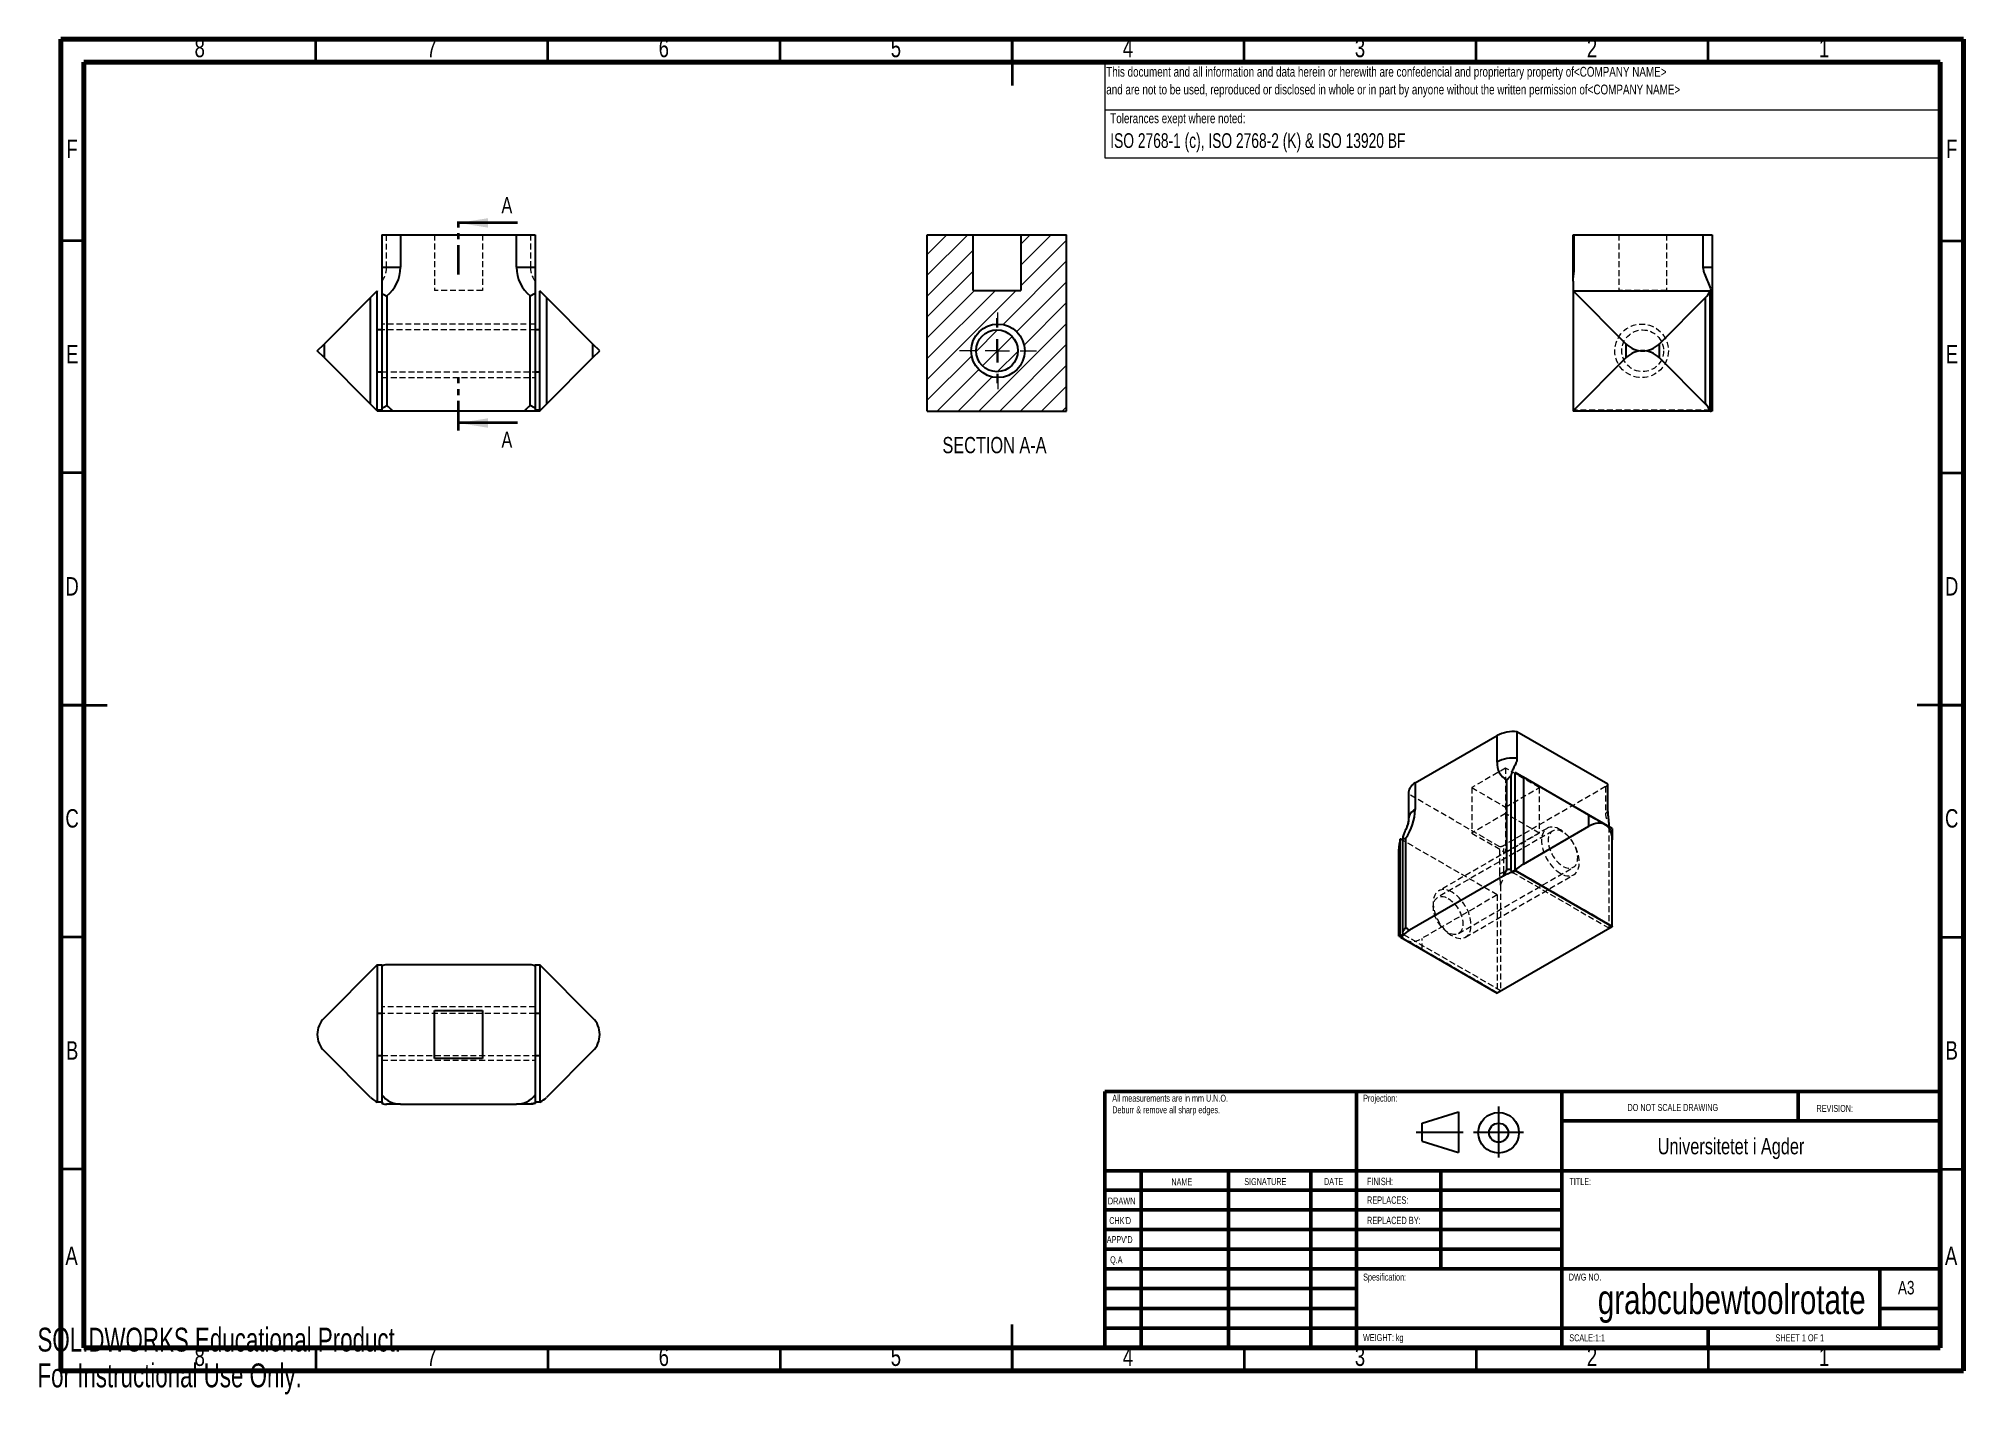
# Model space of a CAD drawing. Header units: millimetres. Extents: x 0 to 415, y 0 to 292.
import ezdxf

# ---------------------------------------------------------------- set-up
doc = ezdxf.new("R2010")
doc.units = ezdxf.units.MM
for name, pattern in [('CENTERX2', [20.32, 12.7, -2.54, 2.54, -2.54]), ('HIDDEN', [1.905, 1.27, -0.635]), ('PHANTOM', [12.7, 6.35, -1.27, 1.27, -1.27, 1.27, -1.27])]:
    doc.linetypes.add(name, pattern=pattern)
doc.layers.add('FORMAT', color=7, linetype='Continuous')
doc.styles.add('SLDTEXTSTYLE0', font='TXT', dxfattribs={"width": 0.686449})
doc.styles.add('SLDTEXTSTYLE1', font='TXT', dxfattribs={"width": 0.75})
doc.styles.add('SLDTEXTSTYLE2', font='TXT', dxfattribs={"width": 0.6875})
doc.styles.add('SLDTEXTSTYLE3', font='TXT', dxfattribs={"width": 0.7})

# ---------------------------------------------------------------- blocks, each defined once
blk = doc.blocks.new('SW_CENTERMARKSYMBOL_0')
at = {"color": 0, "linetype": 'Continuous', "lineweight": 18}
for p, q in [((0, 5), (0, 7)), ((-5, 0), (-7, 0)), ((0, 0), (-2.5, 0)), ((0, 0), (0, 2.5)), ((0, 0), (0, -2.5)), ((0, 0), (2.5, 0)), ((5, 0), (7, 0)), ((0, -5), (0, -7))]:
    blk.add_line(p, q, dxfattribs=at)
blk = doc.blocks.new('SW_CENTERMARKSYMBOL_1')
at = {"color": 0, "linetype": 'Continuous', "lineweight": 18}
for p, q in [((0, 5), (0, 8.27)), ((-5, 0), (-8.27, 0)), ((0, 0), (-2.5, 0)), ((0, 0), (0, 2.5)), ((0, 0), (0, -2.5)), ((0, 0), (2.5, 0)), ((5, 0), (8.27, 0)), ((0, -5), (0, -8.27))]:
    blk.add_line(p, q, dxfattribs=at)

msp = doc.modelspace()

# ---------------------------------------------------------------- hatches: boundary and pattern name
at = {"linetype": 'Continuous', "lineweight": 18}
h = msp.add_hatch(dxfattribs=at)
h.set_pattern_fill('ANSI31', style=0)
h.paths.add_polyline_path([(191.73, 249.83), (191.73, 211.83), (221.73, 211.83), (221.73, 249.83), (211.88, 249.83), (211.88, 237.83), (201.58, 237.83), (201.58, 249.83)], flags=0)
edge = h.paths.add_edge_path(flags=0)
edge.add_arc((206.96, 224.83), 5.77, 0, 360)
h = msp.add_hatch(dxfattribs=at)
h.set_pattern_fill('ANSI31', style=0)
edge = h.paths.add_edge_path(flags=0)
edge.add_arc((206.73, 224.83), 4.5, 0, 360)

# ---------------------------------------------------------------- linework, layer by layer
at = {"color": 7, "linetype": 'Continuous', "lineweight": 70}
for p, q in [((5, 5), (5, 292)), ((5, 292), (415, 292)), ((415, 292), (415, 5)), ((10, 10), (10, 287)), ((10, 287), (410, 287)), ((410, 287), (410, 10)), ((410, 10), (10, 10)), ((415, 5), (5, 5))]:
    msp.add_line(p, q, dxfattribs=at)
at = {"color": 7, "linetype": 'Continuous', "lineweight": 35}
for p, q in [((60, 287), (60, 292)), ((110, 287), (110, 292)), ((160, 287), (160, 292)), ((210, 292), (210, 282)), ((210, 287), (210, 292)), ((260, 287), (260, 292)), ((310, 287), (310, 292)), ((360, 287), (360, 292)), ((103.42, 252.39), (90.72, 252.39)), ((10, 248.5), (5, 248.5)), ((410, 248.5), (415, 248.5)), ((103.42, 209.27), (90.72, 209.27)), ((10, 198.5), (5, 198.5)), ((410, 198.5), (415, 198.5)), ((5, 148.5), (15, 148.5)), ((10, 148.5), (5, 148.5)), ((415, 148.5), (405, 148.5)), ((410, 148.5), (415, 148.5)), ((10, 98.5), (5, 98.5)), ((410, 98.5), (415, 98.5)), ((10, 48.5), (5, 48.5)), ((410, 48.5), (415, 48.5)), ((210, 5), (210, 15)), ((60, 10), (60, 5)), ((110, 10), (110, 5)), ((160, 10), (160, 5)), ((210, 10), (210, 5)), ((260, 10), (260, 5)), ((310, 10), (310, 5)), ((360, 10), (360, 5))]:
    msp.add_line(p, q, dxfattribs=at)
at = {"color": 7, "linetype": 'Continuous', "lineweight": 18}
for p, q in [((229.98, 287), (229.98, 266.44)), ((410, 287), (230.49, 287)), ((410, 287), (410, 262)), ((229.98, 276.72), (410, 276.72)), ((229.98, 266.44), (410, 266.44)), ((410, 262), (410, 266.44)), ((410, 262), (410, 254))]:
    msp.add_line(p, q, dxfattribs=at)
at = {"color": 7, "linetype": 'PHANTOM', "lineweight": 35}
for p, q in [((90.72, 241.27), (90.72, 253.97)), ((90.72, 207.68), (90.72, 220.38))]:
    msp.add_line(p, q, dxfattribs=at)
at = {"color": 7, "linetype": 'Continuous', "lineweight": 25}
for p, q in [((74.22, 249.83), (78.22, 249.83)), ((74.22, 249.83), (74.22, 242.83)), ((78.22, 249.83), (78.22, 242.83)), ((78.22, 249.83), (103.22, 249.83)), ((103.22, 242.83), (103.22, 249.83)), ((103.22, 249.83), (107.22, 249.83)), ((107.22, 249.83), (107.22, 242.83)), ((191.73, 211.83), (191.73, 249.83)), ((191.73, 249.83), (201.58, 249.83)), ((201.58, 237.83), (201.58, 249.83)), ((201.58, 249.83), (211.88, 249.83)), ((211.88, 249.83), (211.88, 237.83)), ((211.88, 249.83), (221.73, 249.83)), ((221.73, 211.83), (221.73, 249.83)), ((330.87, 249.83), (331.14, 249.83)), ((330.87, 242.83), (330.87, 249.83)), ((331.14, 242.83), (331.14, 249.83)), ((331.14, 249.83), (358.87, 249.83)), ((358.87, 249.83), (358.87, 242.83)), ((358.87, 249.83), (360.87, 249.83)), ((360.87, 249.83), (360.87, 242.83)), ((74.22, 242.83), (78.22, 242.83)), ((103.22, 242.83), (107.22, 242.83)), ((330.87, 242.83), (331.14, 242.83)), ((330.87, 239.83), (330.87, 242.83)), ((358.87, 242.83), (360.87, 242.83)), ((360.87, 242.83), (360.87, 236.64)), ((71.75, 236.29), (73.19, 237.73)), ((73.22, 211.94), (73.22, 237.71)), ((74.22, 237.17), (74.22, 212.48)), ((75.29, 236.64), (75.29, 213.01)), ((106.15, 213.01), (106.15, 236.64)), ((107.22, 237.17), (107.22, 212.48)), ((108.22, 211.94), (108.22, 237.71)), ((109.68, 236.29), (108.25, 237.73)), ((201.58, 237.83), (211.88, 237.83)), ((330.87, 239.83), (330.87, 237.75)), ((330.87, 237.75), (342.33, 226.29)), ((330.87, 237.75), (360.4, 237.75)), ((330.87, 237.75), (330.87, 212.03)), ((360.42, 211.94), (360.42, 237.71)), ((360.75, 237.17), (360.75, 212.48)), ((360.87, 236.64), (360.87, 213.01)), ((71.75, 236.29), (61.75, 226.29)), ((71.75, 213.36), (71.75, 236.29)), ((109.68, 236.29), (109.68, 213.36)), ((119.68, 226.29), (109.68, 236.29)), ((359.4, 236.29), (349.4, 226.29)), ((359.4, 213.36), (359.4, 236.29)), ((74.22, 229.33), (73.22, 229.33)), ((108.22, 229.33), (107.22, 229.33)), ((60.29, 224.83), (61.75, 226.29)), ((61.75, 223.36), (60.29, 224.83)), ((61.75, 226.29), (61.75, 223.36)), ((119.68, 223.36), (119.68, 226.29)), ((121.15, 224.83), (119.68, 226.29)), ((119.68, 223.36), (121.15, 224.83)), ((342.33, 223.36), (342.33, 226.29)), ((349.4, 226.29), (349.4, 223.36)), ((61.75, 223.36), (71.75, 213.36)), ((73.22, 220.33), (74.22, 220.33)), ((107.22, 220.33), (108.22, 220.33)), ((109.68, 213.36), (119.68, 223.36)), ((342.33, 223.36), (330.87, 211.9)), ((349.4, 223.36), (359.4, 213.36)), ((73.19, 211.92), (71.75, 213.36)), ((74.22, 212.03), (73.22, 212.03)), ((73.22, 211.9), (73.22, 211.83)), ((74.22, 211.83), (73.22, 211.83)), ((104.97, 211.83), (76.46, 211.83)), ((108.22, 212.03), (107.22, 212.03)), ((108.22, 211.83), (107.22, 211.83)), ((108.22, 211.9), (108.22, 211.83)), ((108.25, 211.92), (109.68, 213.36)), ((191.73, 211.83), (221.73, 211.83)), ((330.87, 212.03), (330.87, 211.9)), ((330.87, 211.9), (360.4, 211.9)), ((330.87, 211.9), (330.87, 211.83)), ((360.4, 211.83), (330.87, 211.83)), ((360.4, 211.9), (360.4, 211.83)), ((360.4, 211.83), (360.61, 211.83)), ((360.87, 213.01), (360.87, 211.83)), ((296.87, 131.73), (314.55, 141.93)), ((314.55, 136.22), (314.55, 141.93)), ((318.79, 142.75), (318.79, 137.04)), ((338.4, 131.43), (318.79, 142.75)), ((317.46, 133.18), (317.46, 113.03)), ((318.4, 112.86), (318.4, 133.9)), ((339.3, 121.87), (318.42, 133.93)), ((334.3, 124.76), (320.16, 132.92)), ((320.16, 132.92), (320.16, 114.2)), ((295.41, 129.69), (295.41, 123.97)), ((296.87, 131.73), (296.87, 126.01)), ((316.62, 113.07), (316.62, 132.36)), ((338.4, 125.72), (338.4, 131.43)), ((334.3, 122.37), (334.3, 124.76)), ((320.16, 114.2), (334.3, 122.37)), ((338.59, 123.16), (338.59, 122.28)), ((339.3, 121.87), (339.3, 121.87)), ((339.3, 121.87), (339.3, 119.48)), ((293.34, 98.72), (293.34, 117.44)), ((293.65, 98.57), (293.65, 119.61)), ((294.13, 119.38), (293.67, 119.64)), ((294.13, 119.71), (294.13, 99.56)), ((294.8, 119.77), (294.8, 100.48)), ((339.3, 100.76), (339.3, 119.48)), ((317.71, 112.35), (317.56, 112.43)), ((318.4, 112.91), (317.71, 112.51)), ((318.42, 112.76), (317.71, 112.35)), ((317.71, 112.35), (317.71, 112.51)), ((339.3, 100.76), (318.42, 112.81)), ((318.42, 112.81), (318.42, 112.76)), ((339.3, 100.7), (318.42, 112.76)), ((315.79, 111.62), (295.63, 99.98)), ((339.3, 100.7), (314.55, 86.41)), ((339.3, 100.76), (339.3, 100.7)), ((294.23, 98.96), (293.67, 98.63)), ((294.37, 98.88), (293.67, 98.47)), ((293.67, 98.63), (293.67, 98.53)), ((293.67, 98.53), (293.67, 98.47)), ((293.67, 98.47), (314.55, 86.41)), ((294.37, 98.88), (294.23, 98.96)), ((73.22, 92.5), (61.75, 81.03)), ((73.22, 92.5), (73.22, 62.96)), ((73.22, 92.5), (74.22, 92.5)), ((74.22, 92.23), (74.22, 64.5)), ((106.22, 92.5), (75.22, 92.5)), ((107.22, 92.5), (108.22, 92.5)), ((107.22, 92.23), (107.22, 64.5)), ((108.22, 92.5), (108.22, 62.96)), ((119.68, 81.03), (108.22, 92.5)), ((74.22, 82), (73.22, 82)), ((85.57, 82.65), (95.87, 82.65)), ((85.57, 72.35), (85.57, 82.65)), ((95.87, 82.65), (95.87, 72.35)), ((108.22, 82), (107.22, 82)), ((71.75, 63.96), (61.75, 73.96)), ((73.22, 73), (74.22, 73)), ((95.87, 72.35), (85.57, 72.35)), ((107.22, 73), (108.22, 73)), ((119.68, 73.96), (109.68, 63.96)), ((74.22, 62.96), (73.22, 62.96)), ((78.22, 62.5), (75.29, 62.5)), ((78.22, 62.5), (103.22, 62.5)), ((106.15, 62.5), (103.22, 62.5)), ((108.22, 62.96), (107.22, 62.96))]:
    msp.add_line(p, q, dxfattribs=at)
at = {"color": 7, "linetype": 'HIDDEN', "lineweight": 18}
for p, q in [((75.22, 242.83), (75.22, 249.83)), ((85.57, 249.83), (85.57, 237.83)), ((95.87, 249.83), (95.87, 237.83)), ((106.22, 249.83), (106.22, 242.83)), ((340.72, 249.83), (340.72, 237.83)), ((351.02, 249.83), (351.02, 237.83)), ((75.22, 242.83), (74.22, 242.83)), ((106.22, 242.83), (107.22, 242.83)), ((330.87, 242.83), (331.14, 242.83)), ((360.87, 242.83), (358.87, 242.83)), ((95.87, 237.83), (85.57, 237.83)), ((351.02, 237.83), (340.72, 237.83)), ((359.4, 236.29), (359.4, 213.36)), ((107.22, 230.59), (74.22, 230.59)), ((107.22, 229.33), (74.22, 229.33)), ((61.75, 223.36), (61.75, 226.29)), ((119.68, 226.29), (119.68, 223.36)), ((342.33, 226.29), (342.33, 223.36)), ((349.4, 223.36), (349.4, 226.29)), ((74.22, 220.33), (107.22, 220.33)), ((74.22, 219.06), (107.22, 219.06)), ((360.4, 212.03), (330.87, 212.03)), ((360.4, 212.03), (360.4, 211.9)), ((316.32, 134.91), (309.03, 130.71)), ((316.32, 134.91), (316.32, 125.12)), ((323.6, 130.71), (316.32, 134.91)), ((315.07, 117.96), (295.46, 129.28)), ((295.46, 129.28), (295.46, 123.56)), ((309.03, 130.71), (309.03, 120.91)), ((309.03, 130.71), (316.32, 126.5)), ((337.88, 130.91), (315.96, 118.26)), ((316.32, 126.5), (323.6, 130.71)), ((323.6, 130.71), (323.6, 120.91)), ((337.88, 130.91), (337.88, 125.2)), ((316.32, 125.12), (309.03, 120.91)), ((323.6, 120.91), (316.32, 125.12)), ((316.32, 125.12), (316.32, 116.71)), ((326.44, 121.34), (301.69, 107.05)), ((325.27, 121.93), (301.93, 108.46)), ((309.03, 120.91), (316.32, 116.71)), ((316.32, 116.71), (323.6, 120.91)), ((338.59, 122.28), (338.59, 100.46)), ((314.55, 107.59), (294.13, 119.38)), ((315.07, 112.24), (315.07, 117.96)), ((315.96, 112.54), (315.96, 118.26)), ((306.19, 99.25), (330.94, 113.54)), ((317.71, 112.51), (338.59, 100.46)), ((318.42, 112.92), (318.4, 112.91)), ((318.42, 112.92), (318.42, 112.81)), ((339.3, 100.86), (318.42, 112.92)), ((307.7, 98.47), (331.03, 111.94)), ((315.26, 109.69), (315.26, 86.99)), ((314.55, 107.59), (298.34, 98.22)), ((314.55, 107.59), (314.55, 86.58)), ((338.59, 100.46), (339.3, 100.86)), ((293.67, 98.63), (314.55, 86.58)), ((314.55, 86.47), (293.67, 98.53)), ((294.37, 99.04), (294.23, 98.96)), ((294.37, 98.88), (294.37, 99.04)), ((294.37, 99.04), (315.26, 86.99)), ((298.34, 95.83), (298.34, 98.22)), ((298.34, 95.83), (314.55, 86.47)), ((74.22, 92.5), (75.22, 92.5)), ((106.22, 92.5), (107.22, 92.5)), ((107.22, 83.5), (74.22, 83.5)), ((314.55, 86.58), (315.26, 86.99)), ((314.55, 86.58), (314.55, 86.47)), ((314.55, 86.47), (314.55, 86.41)), ((107.22, 82), (74.22, 82)), ((74.22, 73), (107.22, 73)), ((74.22, 71.96), (107.22, 71.96))]:
    msp.add_line(p, q, dxfattribs=at)
at = {"color": 7, "linetype": 'Continuous', "lineweight": 50}
for p, q in [((230, 65.25), (230, 48.14)), ((230, 65.25), (284.23, 65.25)), ((328.43, 65.25), (284.23, 65.25)), ((284.23, 65.25), (284.23, 48.14)), ((328.43, 65.25), (410, 65.25)), ((328.43, 65.25), (328.43, 10)), ((379.35, 58.88), (379.35, 65.25)), ((410, 58.88), (328.8, 58.88)), ((409.63, 48.14), (230, 48.14)), ((230, 48.14), (230, 10)), ((237.8, 48.25), (237.8, 10)), ((256.62, 48.14), (256.62, 9.94)), ((274.4, 48.25), (274.4, 10)), ((284.23, 9.99), (284.23, 48.14)), ((302.39, 48.5), (302.39, 27)), ((328.43, 43.94), (230, 43.94)), ((328.43, 39.75), (229.63, 39.75)), ((328.43, 35.5), (229.63, 35.5)), ((328.43, 31.25), (229.63, 31.25)), ((284.6, 27), (230, 27)), ((284.6, 27), (410, 27)), ((397, 14.25), (397, 27)), ((284.6, 22.75), (230, 22.75)), ((284.6, 18.5), (230, 18.5)), ((410, 18.5), (397, 18.5)), ((230, 14.25), (410, 14.25)), ((360, 10), (360, 14.25))]:
    msp.add_line(p, q, dxfattribs=at)
at = {"color": 7, "linetype": 'HIDDEN', "lineweight": 18, "flags": 128}
for points in [[(295.46, 129.28), (295.41, 129.61), (295.41, 129.69)], [(295.46, 123.56), (295.41, 123.9), (295.41, 123.97)], [(328.15, 121.64), (327.76, 121.85), (327.37, 122.01), (326.98, 122.12), (326.61, 122.18), (326.26, 122.2), (325.92, 122.16), (325.6, 122.08), (325.3, 121.95), (325.03, 121.77), (324.79, 121.55), (324.59, 121.28), (324.41, 120.97), (324.27, 120.63), (324.17, 120.25), (324.1, 119.84), (324.07, 119.4), (324.08, 118.94), (324.13, 118.46), (324.22, 117.97), (324.34, 117.47), (324.49, 116.96), (324.69, 116.45), (324.91, 115.95), (325.16, 115.45), (325.45, 114.97), (325.75, 114.51), (326.08, 114.07), (326.43, 113.66), (326.8, 113.28), (327.17, 112.93), (327.56, 112.62), (327.95, 112.35), (328.35, 112.12), (328.74, 111.94), (329.13, 111.8), (329.5, 111.71), (329.87, 111.67), (330.22, 111.68), (330.55, 111.74), (330.85, 111.85), (331.14, 112.01), (331.39, 112.21), (331.61, 112.45), (331.81, 112.74), (331.96, 113.06), (332.08, 113.43), (332.17, 113.82), (332.22, 114.25), (332.23, 114.7), (332.2, 115.17), (332.13, 115.65), (332.03, 116.15), (331.89, 116.66), (331.71, 117.17), (331.51, 117.67), (331.27, 118.17), (331, 118.66), (330.7, 119.13), (330.38, 119.58), (330.05, 120.01), (329.69, 120.41), (329.32, 120.78), (328.93, 121.1), (328.54, 121.4), (328.15, 121.64)], [(328.69, 121.11), (328.34, 121.29), (328, 121.43), (327.66, 121.51), (327.33, 121.55), (327.03, 121.53), (326.74, 121.47), (326.47, 121.35), (326.24, 121.19), (326.03, 120.99), (325.85, 120.74), (325.71, 120.45), (325.61, 120.12), (325.54, 119.76), (325.51, 119.38), (325.52, 118.97), (325.57, 118.54), (325.66, 118.1), (325.78, 117.65), (325.94, 117.19), (326.13, 116.74), (326.35, 116.3), (326.6, 115.87), (326.88, 115.47), (327.18, 115.08), (327.5, 114.73), (327.83, 114.4), (328.17, 114.12), (328.52, 113.87), (328.87, 113.67), (329.22, 113.51), (329.56, 113.4), (329.89, 113.34), (330.21, 113.33), (330.51, 113.37), (330.78, 113.46), (331.03, 113.6), (331.26, 113.78), (331.45, 114.01), (331.61, 114.28), (331.73, 114.59), (331.82, 114.93), (331.86, 115.31), (331.87, 115.7), (331.84, 116.12), (331.78, 116.56), (331.67, 117.01), (331.53, 117.46), (331.36, 117.91), (331.15, 118.36), (330.91, 118.79), (330.65, 119.21), (330.36, 119.61), (330.05, 119.98), (329.73, 120.32), (329.39, 120.62), (329.04, 120.89), (328.69, 121.11)], [(304.82, 108.17), (304.42, 108.38), (304.03, 108.54), (303.65, 108.65), (303.28, 108.71), (302.92, 108.73), (302.58, 108.69), (302.26, 108.61), (301.97, 108.48), (301.7, 108.3), (301.46, 108.08), (301.25, 107.81), (301.08, 107.5), (300.94, 107.16), (300.83, 106.78), (300.77, 106.37), (300.74, 105.93), (300.75, 105.47), (300.8, 104.99), (300.88, 104.5), (301, 104), (301.16, 103.49), (301.35, 102.98), (301.58, 102.48), (301.83, 101.98), (302.11, 101.5), (302.42, 101.04), (302.75, 100.6), (303.1, 100.19), (303.46, 99.8), (303.84, 99.46), (304.23, 99.15), (304.62, 98.88), (305.01, 98.65), (305.4, 98.47), (305.79, 98.33), (306.17, 98.24), (306.53, 98.2), (306.88, 98.21), (307.21, 98.27), (307.52, 98.38), (307.8, 98.53), (308.06, 98.74), (308.28, 98.98), (308.47, 99.27), (308.63, 99.59), (308.75, 99.96), (308.84, 100.35), (308.88, 100.78), (308.89, 101.23), (308.86, 101.7), (308.8, 102.18), (308.69, 102.68), (308.55, 103.19), (308.38, 103.7), (308.17, 104.2), (307.93, 104.7), (307.66, 105.19), (307.37, 105.66), (307.05, 106.11), (306.71, 106.54), (306.35, 106.94), (305.98, 107.3), (305.6, 107.63), (305.21, 107.92), (304.82, 108.17)], [(303.94, 106.83), (304.29, 106.6), (304.64, 106.34), (304.98, 106.03), (305.3, 105.69), (305.61, 105.32), (305.9, 104.92), (306.16, 104.5), (306.4, 104.07), (306.61, 103.62), (306.78, 103.17), (306.92, 102.72), (307.03, 102.27), (307.1, 101.84), (307.12, 101.42), (307.11, 101.02), (307.07, 100.64), (306.98, 100.3), (306.86, 99.99), (306.7, 99.72), (306.51, 99.5), (306.28, 99.31), (306.03, 99.17), (305.76, 99.09), (305.46, 99.05), (305.14, 99.06), (304.81, 99.12), (304.47, 99.23), (304.12, 99.38), (303.77, 99.58), (303.42, 99.83), (303.08, 100.12), (302.75, 100.44), (302.43, 100.79), (302.13, 101.18), (301.85, 101.59), (301.6, 102.01), (301.38, 102.46), (301.19, 102.91), (301.03, 103.36), (300.91, 103.81), (300.82, 104.25), (300.77, 104.68), (300.76, 105.09), (300.79, 105.48), (300.86, 105.83), (300.96, 106.16), (301.1, 106.45), (301.28, 106.7), (301.49, 106.91), (301.72, 107.07), (301.99, 107.18), (302.28, 107.24), (302.59, 107.26), (302.91, 107.22), (303.25, 107.14), (303.59, 107.01), (303.94, 106.83)]]:
    msp.add_lwpolyline(points, dxfattribs=at)
at = {"color": 7, "linetype": 'Continuous', "lineweight": 25}
for centre, radius in [((206.96, 224.83), 5.77), ((206.73, 224.83), 4.5)]:
    msp.add_circle(centre, radius, dxfattribs=at)
at = {"color": 7, "linetype": 'HIDDEN', "lineweight": 18}
for centre, radius in [((345.64, 224.83), 5.77), ((345.87, 224.83), 4.5)]:
    msp.add_circle(centre, radius, dxfattribs=at)
for centre, radius, start, end in [((70.22, 242.83), 5, 323.1301, 0), ((111.22, 242.83), 5, 180, 216.8699), ((337.32, 132), 1.23, 297.6449, 332.3489), ((337.32, 126.28), 1.23, 297.6449, 332.3489), ((340.67, 125.02), 2.79, 176.3002, 221.9099), ((314.71, 120.54), 2.6, 277.9773, 298.8888), ((314.71, 114.82), 2.6, 277.9773, 298.8888), ((309.11, 112.72), 6.86, 333.7075, 358.4976)]:
    msp.add_arc(centre, radius, start, end, dxfattribs=at)
at = {"color": 7, "linetype": 'Continuous', "lineweight": 25}
for centre, radius, start, end in [((70.22, 242.83), 8, 309.3372, 0), ((111.22, 242.83), 8, 180, 230.6628), ((355.87, 239.83), 5, 315, 335.1868), ((345.87, 229.83), 5, 225, 270), ((345.87, 219.83), 5, 90, 135), ((345.87, 229.83), 5, 270, 315), ((345.87, 219.83), 5, 45, 90), ((70.22, 206.83), 8, 38.6822, 50.6628), ((111.22, 206.83), 8, 129.3372, 141.3178), ((355.87, 209.83), 5, 24.8132, 45), ((318.03, 135.29), 7.5, 84.1493, 117.6352), ((318.03, 129.58), 7.5, 84.1493, 117.6352), ((318.32, 135.76), 3.8, 173.0852, 243.387), ((297.97, 129.4), 2.57, 115.1224, 173.5575), ((285.03, 126.47), 11.85, 325.5342, 357.7868), ((297.97, 123.68), 2.57, 115.1229, 173.5505), ((328.18, 105.49), 13.83, 146.7272, 153.651), ((293.87, 97.96), 2.68, 49.0813, 69.7735), ((75.22, 90.5), 2, 90, 120), ((106.22, 90.5), 2, 60, 90), ((65.29, 77.5), 5, 135, 180), ((116.15, 77.5), 5, 0, 45), ((65.29, 77.5), 5, 180, 225), ((116.15, 77.5), 5, 315, 0), ((75.29, 67.5), 5, 225, 245.1868), ((78.22, 67.5), 5, 216.8699, 270), ((103.22, 67.5), 5, 270, 323.1301), ((106.15, 67.5), 5, 294.8132, 315)]:
    msp.add_arc(centre, radius, start, end, dxfattribs=at)
for centre, major_axis, ratio, start_param, end_param in [((320.16, 132.92), (5, -2.89), 0.00007, 4.360103, 4.71243), ((334.3, 124.76), (5, -2.89), 0.00007, 4.71243, 5.497828), ((334.3, 116.59), (3.54, 6.12), 0.577335, 0.000041, 0.785439), ((334.3, 116.59), (3.54, 6.12), 0.577335, 5.497828, 6.283226), ((334.3, 124.76), (5, -2.89), 0.00007, 5.497828, 6.283226), ((298.34, 120.33), (3.54, 6.12), 0.577335, 2.003908, 2.356235), ((320.16, 108.43), (3.54, 6.12), 0.577335, 0.785439, 1.137766), ((298.34, 95.83), (5, -2.89), 0.00007, 3.141633, 3.49396)]:
    msp.add_ellipse(centre, major_axis=major_axis, ratio=ratio, start_param=start_param, end_param=end_param, dxfattribs=at)
at = {"color": 7, "linetype": 'HIDDEN', "lineweight": 18}
for centre, major_axis, ratio, start_param, end_param in [((298.34, 104), (3.54, 6.12), 0.577335, 2.356235, 3.141633), ((298.34, 95.83), (5, -2.89), 0.00007, 2.356235, 3.141633), ((298.34, 104), (3.54, 6.12), 0.577335, 3.141633, 3.927031), ((298.34, 95.83), (5, -2.89), 0.00007, 1.570837, 2.356235)]:
    msp.add_ellipse(centre, major_axis=major_axis, ratio=ratio, start_param=start_param, end_param=end_param, dxfattribs=at)
at = {"color": 7, "linetype": 'Continuous', "lineweight": 25}
for points, knots in [([(74.22, 242.83), (74.22, 242.32), (74.22, 241.84), (74.22, 240.91), (74.22, 240.46), (74.22, 239.55), (74.22, 239.09), (74.22, 238.15), (74.22, 237.67), (74.22, 237.17)], [0, 0, 0, 0, 0.25, 0.25, 0.5, 0.5, 0.75, 0.75, 1, 1, 1, 1]), ([(107.22, 242.83), (107.22, 242.32), (107.22, 241.84), (107.22, 240.91), (107.22, 240.46), (107.22, 239.55), (107.22, 239.09), (107.22, 238.15), (107.22, 237.67), (107.22, 237.17)], [0, 0, 0, 0, 0.25, 0.25, 0.5, 0.5, 0.75, 0.75, 1, 1, 1, 1]), ([(330.87, 239.83), (330.87, 240.08), (330.89, 240.33), (330.94, 240.83), (330.97, 241.08), (331.04, 241.57), (331.07, 241.82), (331.12, 242.32), (331.14, 242.57), (331.14, 242.83)], [0, 0, 0, 0, 0.25, 0.25, 0.5, 0.5, 0.75, 0.75, 1, 1, 1, 1]), ([(358.87, 242.83), (358.87, 242.32), (359, 241.84), (359.36, 240.91), (359.58, 240.46), (360, 239.55), (360.19, 239.09), (360.53, 238.15), (360.66, 237.67), (360.75, 237.17)], [0, 0, 0, 0, 0.25, 0.25, 0.5, 0.5, 0.75, 0.75, 1, 1, 1, 1]), ([(74.22, 237.17), (74.39, 237.08), (74.57, 236.99), (74.84, 236.86), (74.93, 236.81), (75.11, 236.72), (75.2, 236.68), (75.29, 236.64)], [0, 0, 0, 0, 0.5, 0.5, 0.75, 0.75, 1, 1, 1, 1]), ([(107.22, 237.17), (107.05, 237.08), (106.87, 236.99), (106.6, 236.86), (106.51, 236.81), (106.33, 236.72), (106.24, 236.68), (106.15, 236.64)], [0, 0, 0, 0, 0.5, 0.5, 0.75, 0.75, 1, 1, 1, 1]), ([(360.75, 237.17), (360.79, 237.08), (360.82, 236.99), (360.85, 236.86), (360.86, 236.81), (360.87, 236.72), (360.87, 236.68), (360.87, 236.64)], [0, 0, 0, 0, 0.5, 0.5, 0.75, 0.75, 1, 1, 1, 1]), ([(74.22, 212.48), (74.39, 212.57), (74.57, 212.66), (74.84, 212.79), (74.93, 212.84), (75.11, 212.93), (75.2, 212.97), (75.29, 213.01)], [0, 0, 0, 0, 0.5, 0.5, 0.75, 0.75, 1, 1, 1, 1]), ([(107.22, 211.83), (106.85, 211.83), (106.48, 211.83), (105.73, 211.83), (105.35, 211.83), (104.97, 211.83)], [0, 0, 0, 0, 0.5, 0.5, 1, 1, 1, 1]), ([(107.22, 212.48), (107.05, 212.57), (106.87, 212.66), (106.6, 212.79), (106.51, 212.84), (106.33, 212.93), (106.24, 212.97), (106.15, 213.01)], [0, 0, 0, 0, 0.5, 0.5, 0.75, 0.75, 1, 1, 1, 1]), ([(360.75, 212.48), (360.79, 212.57), (360.82, 212.66), (360.85, 212.79), (360.86, 212.84), (360.87, 212.93), (360.87, 212.97), (360.87, 213.01)], [0, 0, 0, 0, 0.5, 0.5, 0.75, 0.75, 1, 1, 1, 1]), ([(318.79, 137.04), (318.79, 136.63), (318.7, 136.29), (318.45, 135.67), (318.29, 135.39), (318, 134.82), (317.86, 134.53), (317.62, 133.89), (317.52, 133.55), (317.46, 133.18)], [0, 0, 0, 0, 0.25, 0.25, 0.5, 0.5, 0.75, 0.75, 1, 1, 1, 1]), ([(317.46, 133.18), (317.31, 133.06), (317.17, 132.92), (316.95, 132.72), (316.89, 132.65), (316.75, 132.51), (316.68, 132.43), (316.62, 132.36)], [0, 0, 0, 0, 0.5, 0.5, 0.75, 0.75, 1, 1, 1, 1]), ([(338.59, 123.16), (338.59, 123.56), (338.54, 124), (338.47, 124.65), (338.45, 124.87), (338.41, 125.3), (338.4, 125.51), (338.4, 125.72)], [0, 0, 0, 0, 0.5, 0.5, 0.75, 0.75, 1, 1, 1, 1]), ([(294.7, 121.42), (294.67, 121.36), (294.53, 121.08), (294.31, 120.54), (294.19, 119.99), (294.13, 119.71)], [0, 0, 0, 0, 0.11374, 0.557196, 1, 1, 1, 1]), ([(295.41, 123.97), (295.41, 123.94), (295.41, 123.85), (295.4, 123.68), (295.37, 123.44), (295.32, 123.17), (295.25, 122.86), (295.15, 122.54), (295.03, 122.19), (294.89, 121.83), (294.78, 121.57), (294.71, 121.43), (294.7, 121.42)], [0, 0, 0, 0, 0.0613478, 0.1707916, 0.2812857, 0.3936865, 0.508197, 0.6248282, 0.743439, 0.8637754, 0.9855047, 1, 1, 1, 1]), ([(294.13, 119.71), (294.22, 119.73), (294.33, 119.74), (294.5, 119.75), (294.55, 119.75), (294.68, 119.76), (294.74, 119.76), (294.8, 119.77)], [0, 0, 0, 0, 0.5, 0.5, 0.75, 0.75, 1, 1, 1, 1]), ([(317.56, 112.43), (317.25, 112.31), (316.94, 112.19), (316.34, 111.92), (316.06, 111.78), (315.79, 111.62)], [0, 0, 0, 0, 0.5, 0.5, 1, 1, 1, 1]), ([(317.46, 113.03), (317.31, 113.05), (317.17, 113.06), (316.95, 113.07), (316.89, 113.07), (316.75, 113.07), (316.68, 113.07), (316.62, 113.07)], [0, 0, 0, 0, 0.5, 0.5, 0.75, 0.75, 1, 1, 1, 1]), ([(294.13, 99.56), (294.22, 99.72), (294.33, 99.87), (294.5, 100.11), (294.55, 100.18), (294.68, 100.33), (294.74, 100.4), (294.8, 100.48)], [0, 0, 0, 0, 0.5, 0.5, 0.75, 0.75, 1, 1, 1, 1]), ([(74.22, 92.5), (74.22, 92.5), (74.22, 92.48), (74.22, 92.43), (74.22, 92.39), (74.22, 92.33), (74.22, 92.29), (74.22, 92.24), (74.22, 92.23), (74.22, 92.23)], [0, 0, 0, 0, 0.25, 0.25, 0.5, 0.5, 0.75, 0.75, 1, 1, 1, 1]), ([(107.22, 92.5), (107.22, 92.5), (107.22, 92.43), (107.22, 92.32), (107.22, 92.29), (107.22, 92.24), (107.22, 92.23), (107.22, 92.23)], [0, 0, 0, 0, 0.5, 0.5, 0.75, 0.75, 1, 1, 1, 1]), ([(74.22, 64.5), (74.22, 64.5), (74.22, 64.36), (74.22, 64.01), (74.22, 63.79), (74.22, 63.37), (74.22, 63.17), (74.22, 62.84), (74.22, 62.7), (74.22, 62.61)], [0, 0, 0, 0, 0.25, 0.25, 0.5, 0.5, 0.75, 0.75, 1, 1, 1, 1]), ([(74.22, 62.61), (74.39, 62.57), (74.57, 62.55), (74.84, 62.52), (74.93, 62.51), (75.11, 62.5), (75.2, 62.5), (75.29, 62.5)], [0, 0, 0, 0, 0.5, 0.5, 0.75, 0.75, 1, 1, 1, 1]), ([(107.22, 62.61), (107.05, 62.57), (106.87, 62.55), (106.6, 62.52), (106.51, 62.51), (106.33, 62.5), (106.24, 62.5), (106.15, 62.5)], [0, 0, 0, 0, 0.5, 0.5, 0.75, 0.75, 1, 1, 1, 1]), ([(107.22, 64.5), (107.22, 64.5), (107.22, 64.36), (107.22, 64.01), (107.22, 63.79), (107.22, 63.37), (107.22, 63.17), (107.22, 62.84), (107.22, 62.7), (107.22, 62.61)], [0, 0, 0, 0, 0.25, 0.25, 0.5, 0.5, 0.75, 0.75, 1, 1, 1, 1])]:
    msp.add_open_spline(points, degree=3, knots=knots, dxfattribs=at)
for points in [[(73.19, 237.73), (73.2, 237.74), (73.21, 237.74), (73.22, 237.75)], [(73.19, 237.73), (73.2, 237.72), (73.21, 237.72), (73.22, 237.71)], [(73.22, 237.75), (73.22, 237.74), (73.22, 237.73), (73.22, 237.71)], [(108.25, 237.73), (108.24, 237.74), (108.23, 237.74), (108.22, 237.75)], [(108.22, 237.75), (108.22, 237.74), (108.22, 237.73), (108.22, 237.71)], [(108.25, 237.73), (108.24, 237.72), (108.23, 237.72), (108.22, 237.71)], [(360.41, 237.73), (360.41, 237.74), (360.4, 237.74), (360.4, 237.75)], [(360.4, 237.75), (360.41, 237.74), (360.41, 237.73), (360.42, 237.71)], [(360.41, 237.73), (360.41, 237.72), (360.42, 237.72), (360.42, 237.71)], [(73.19, 211.92), (73.2, 211.93), (73.21, 211.93), (73.22, 211.94)], [(73.22, 211.9), (73.21, 211.91), (73.2, 211.91), (73.19, 211.92)], [(73.22, 211.9), (73.22, 211.91), (73.22, 211.92), (73.22, 211.94)], [(74.22, 212.48), (74.22, 212.26), (74.22, 212.04), (74.22, 211.83)], [(76.46, 211.83), (75.71, 211.83), (74.96, 211.83), (74.22, 211.83)], [(107.22, 212.48), (107.22, 212.26), (107.22, 212.04), (107.22, 211.83)], [(108.25, 211.92), (108.24, 211.93), (108.23, 211.93), (108.22, 211.94)], [(108.22, 211.9), (108.22, 211.91), (108.22, 211.92), (108.22, 211.94)], [(108.22, 211.9), (108.23, 211.91), (108.24, 211.91), (108.25, 211.92)], [(360.4, 211.9), (360.41, 211.91), (360.41, 211.92), (360.42, 211.94)], [(360.4, 211.9), (360.4, 211.91), (360.41, 211.91), (360.41, 211.92)], [(360.41, 211.92), (360.41, 211.93), (360.42, 211.93), (360.42, 211.94)], [(360.75, 212.48), (360.71, 212.26), (360.66, 212.04), (360.61, 211.83)], [(360.87, 211.83), (360.87, 211.83), (360.76, 211.83), (360.61, 211.83)], [(318.42, 133.93), (318.41, 133.92), (318.41, 133.91), (318.4, 133.9)], [(318.43, 133.92), (318.42, 133.91), (318.41, 133.91), (318.4, 133.9)], [(318.43, 133.92), (318.43, 133.92), (318.42, 133.93), (318.42, 133.93)], [(293.64, 119.61), (293.65, 119.62), (293.66, 119.63), (293.67, 119.64)], [(293.64, 119.61), (293.65, 119.61), (293.65, 119.61), (293.65, 119.61)], [(293.67, 119.64), (293.66, 119.63), (293.66, 119.62), (293.65, 119.61)], [(317.46, 113.03), (317.49, 112.83), (317.52, 112.63), (317.56, 112.43)], [(318.43, 112.85), (318.42, 112.85), (318.41, 112.85), (318.4, 112.86)], [(318.42, 112.81), (318.41, 112.83), (318.41, 112.84), (318.4, 112.86)], [(318.42, 112.81), (318.42, 112.83), (318.43, 112.84), (318.43, 112.85)], [(294.13, 99.56), (294.15, 99.36), (294.19, 99.16), (294.23, 98.96)], [(295.63, 99.98), (295.1, 99.68), (294.64, 99.33), (294.23, 98.96)], [(293.64, 98.54), (293.65, 98.55), (293.65, 98.56), (293.65, 98.57)], [(293.67, 98.53), (293.66, 98.53), (293.65, 98.54), (293.64, 98.54)], [(293.67, 98.53), (293.66, 98.54), (293.66, 98.56), (293.65, 98.57)], [(73.19, 62.96), (73.2, 62.96), (73.21, 62.96), (73.22, 62.96)], [(73.19, 62.96), (73.2, 62.95), (73.21, 62.95), (73.22, 62.95)], [(73.22, 62.96), (73.22, 62.96), (73.22, 62.95), (73.22, 62.95)], [(108.25, 62.96), (108.24, 62.96), (108.23, 62.96), (108.22, 62.96)], [(108.25, 62.96), (108.24, 62.95), (108.23, 62.95), (108.22, 62.95)], [(108.22, 62.96), (108.22, 62.96), (108.22, 62.95), (108.22, 62.95)]]:
    msp.add_open_spline(points, degree=3, dxfattribs=at)
at = {"color": 7, "linetype": 'HIDDEN', "lineweight": 18}
for points, knots in [([(295.46, 123.56), (295.46, 123.56), (295.46, 123.38), (295.42, 123.03), (295.25, 122.49), (294.99, 121.97), (294.79, 121.58), (294.7, 121.42)], [0, 0, 0, 0, 0.006642, 0.198468, 0.396768, 0.742621, 1, 1, 1, 1]), ([(315.26, 109.69), (315.26, 109.89), (315.25, 110.1), (315.21, 110.53), (315.18, 110.75), (315.14, 111.18), (315.11, 111.4), (315.08, 111.83), (315.07, 112.04), (315.07, 112.24)], [0, 0, 0, 0, 0.25, 0.25, 0.5, 0.5, 0.75, 0.75, 1, 1, 1, 1]), ([(107.22, 62.76), (106.85, 62.68), (106.48, 62.61), (105.73, 62.52), (105.35, 62.5), (104.97, 62.5)], [0, 0, 0, 0, 0.5, 0.5, 1, 1, 1, 1])]:
    msp.add_open_spline(points, degree=3, knots=knots, dxfattribs=at)
msp.add_open_spline([(76.46, 62.5), (75.71, 62.5), (74.96, 62.6), (74.22, 62.76)], degree=3, dxfattribs=at)
at = {"color": 7, "linetype": 'Continuous', "lineweight": 35}
for points in [[(90.72, 252.39), (97.07, 251.37), (97.07, 253.4)], [(90.72, 209.27), (97.07, 208.25), (97.07, 210.28)]]:
    msp.add_solid(points, dxfattribs=at)
at = {"layer": 'FORMAT'}
for p, q in [((298.34, 58.4), (306.21, 60.84)), ((298.34, 54.52), (298.34, 58.4)), ((306.21, 60.84), (306.21, 52.08)), ((298.34, 54.52), (306.21, 52.08))]:
    msp.add_line(p, q, dxfattribs=at)
at = {"layer": 'FORMAT', "linetype": 'CENTERX2'}
for p, q in [((314.84, 62.02), (314.84, 51)), ((297.06, 56.46), (307.22, 56.46)), ((309.45, 56.46), (320.21, 56.46))]:
    msp.add_line(p, q, dxfattribs=at)
at = {"layer": 'FORMAT'}
for radius in [4.38, 2.06]:
    msp.add_circle((314.84, 56.34), radius, dxfattribs=at)

# ---------------------------------------------------------------- block references
at = {"color": 7, "linetype": 'Continuous', "lineweight": 0}
for name, p in [('SW_CENTERMARKSYMBOL_1', (206.96, 224.83)), ('SW_CENTERMARKSYMBOL_0', (206.73, 224.83))]:
    msp.add_blockref(name, p, dxfattribs=at)

# ---------------------------------------------------------------- texts
for s, insert, char_height, attachment_point, style in [('8', (34.96, 292.06), 3.97, 2, 'SLDTEXTSTYLE1'), ('7', (84.96, 292.06), 3.97, 2, 'SLDTEXTSTYLE1'), ('6', (134.96, 292.06), 3.97, 2, 'SLDTEXTSTYLE1'), ('5', (184.96, 292.06), 3.97, 2, 'SLDTEXTSTYLE1'), ('4', (234.96, 292.06), 3.97, 2, 'SLDTEXTSTYLE1'), ('3', (284.96, 292.06), 3.97, 2, 'SLDTEXTSTYLE1'), ('2', (334.96, 292.06), 3.97, 2, 'SLDTEXTSTYLE1'), ('1', (384.96, 292.06), 3.97, 2, 'SLDTEXTSTYLE1'), ('This document and all information and data herein or herewith are confedencial and propriertary property of<COMPANY NAME>', (230.29, 286.01), 2.11667, 1, 'SLDTEXTSTYLE1'), ('and are not to be used, reproduced or disclosed in whole or in part by anyone without the written permission of<COMPANY NAME>', (230.29, 282.19), 2.11667, 1, 'SLDTEXTSTYLE1'), ('Tolerances exept where noted:', (231.15, 275.98), 2.1167, 1, 'SLDTEXTSTYLE1'), ('F', (7.46, 270.31), 3.97, 2, 'SLDTEXTSTYLE1'), ('ISO 2768-1 (c), ISO 2768-2 (K) & ISO 13920 BF', (231.15, 271.71), 3.175, 1, 'SLDTEXTSTYLE3'), ('F', (412.46, 270.31), 3.97, 2, 'SLDTEXTSTYLE1'), ('E', (7.51, 226.06), 3.97, 2, 'SLDTEXTSTYLE1'), ('E', (412.51, 226.06), 3.97, 2, 'SLDTEXTSTYLE1'), ('SECTION A-A', (206.21, 206.26), 3.5, 2, 'SLDTEXTSTYLE1'), ('D', (7.45, 176.06), 3.97, 2, 'SLDTEXTSTYLE1'), ('D', (412.45, 176.06), 3.97, 2, 'SLDTEXTSTYLE1'), ('C', (7.46, 126.06), 3.97, 2, 'SLDTEXTSTYLE1'), ('C', (412.46, 126.06), 3.97, 2, 'SLDTEXTSTYLE1'), ('B', (7.47, 76.06), 3.97, 2, 'SLDTEXTSTYLE1'), ('B', (412.47, 76.06), 3.97, 2, 'SLDTEXTSTYLE1'), ('All measurements are in mm U.N.O.', (231.58, 64.53), 1.5, 1, 'SLDTEXTSTYLE1'), ('Projection:', (285.65, 64.53), 1.5, 1, 'SLDTEXTSTYLE1'), ('DO NOT SCALE DRAWING', (342.61, 62.53), 1.5, 1, 'SLDTEXTSTYLE1'), ('REVISION:', (383.33, 62.33), 1.5, 1, 'SLDTEXTSTYLE1'), ('Deburr & remove all sharp edges.', (231.58, 62.03), 1.5, 1, 'SLDTEXTSTYLE1'), ('Universitetet i Agder', (349.11, 55.19), 3.5, 1, 'SLDTEXTSTYLE1'), ('NAME', (244.32, 46.5), 1.5, 1, 'SLDTEXTSTYLE1'), ('SIGNATURE', (260.03, 46.56), 1.5, 1, 'SLDTEXTSTYLE1'), ('DATE', (277.21, 46.58), 1.5, 1, 'SLDTEXTSTYLE1'), ('FINISH:', (286.45, 46.64), 1.587, 1, 'SLDTEXTSTYLE1'), ('TITLE:', (330.09, 46.58), 1.5, 1, 'SLDTEXTSTYLE1'), ('DRAWN', (230.64, 42.38), 1.5, 1, 'SLDTEXTSTYLE0'), ('REPLACES:', (286.46, 42.62), 1.587, 1, 'SLDTEXTSTYLE1'), ("CHK'D", (230.94, 38.16), 1.5, 1, 'SLDTEXTSTYLE1'), ('REPLACED BY:', (286.46, 38.24), 1.5875, 1, 'SLDTEXTSTYLE1'), ("APPV'D", (230.4, 34.07), 1.5, 1, 'SLDTEXTSTYLE1'), ('A', (7.34, 31.81), 3.97, 2, 'SLDTEXTSTYLE1'), ('Q.A', (231.12, 29.72), 1.5, 1, 'SLDTEXTSTYLE1'), ('A', (412.34, 31.81), 3.97, 2, 'SLDTEXTSTYLE1'), ('Spesification:', (285.65, 25.99), 1.5, 1, 'SLDTEXTSTYLE1'), ('DWG NO.', (329.95, 25.99), 1.5, 1, 'SLDTEXTSTYLE1'), ('grabcubewtoolrotate', (365.06, 23.61), 6.35, 2, 'SLDTEXTSTYLE1'), ('A3', (400.87, 24.41), 2.91, 1, 'SLDTEXTSTYLE1'), ('WEIGHT: kg', (285.62, 12.95), 1.499, 1, 'SLDTEXTSTYLE1'), ('SCALE:1:1', (330.07, 12.9), 1.5, 1, 'SLDTEXTSTYLE1'), ('SHEET 1 OF 1', (374.48, 12.9), 1.5, 1, 'SLDTEXTSTYLE2'), ('8', (34.96, 10.06), 3.97, 2, 'SLDTEXTSTYLE1'), ('7', (84.96, 10.06), 3.97, 2, 'SLDTEXTSTYLE1'), ('6', (134.96, 10.06), 3.97, 2, 'SLDTEXTSTYLE1'), ('5', (184.96, 10.06), 3.97, 2, 'SLDTEXTSTYLE1'), ('4', (234.96, 10.06), 3.97, 2, 'SLDTEXTSTYLE1'), ('3', (284.96, 10.06), 3.97, 2, 'SLDTEXTSTYLE1'), ('2', (334.96, 10.06), 3.97, 2, 'SLDTEXTSTYLE1'), ('1', (384.96, 10.06), 3.97, 2, 'SLDTEXTSTYLE1')]:
    msp.add_mtext(s, dxfattribs=dict(at, insert=insert, char_height=char_height, attachment_point=attachment_point, style=style))
at = {"color": 7, "linetype": 'Continuous', "attachment_point": 1}
for s, insert, char_height, style in [('A', (99.97, 257.94), 3.5, 'SLDTEXTSTYLE1'), ('A', (99.97, 207.42), 3.5, 'SLDTEXTSTYLE1'), ('SOLIDWORKS Educational Product.', (0, 14.33), 5.1381, 'SLDTEXTSTYLE3'), ('For Instructional Use Only.', (0, 6.62), 5.1381, 'SLDTEXTSTYLE3')]:
    msp.add_mtext(s, dxfattribs=dict(at, insert=insert, char_height=char_height, style=style))

doc.saveas('drawing.dxf')
